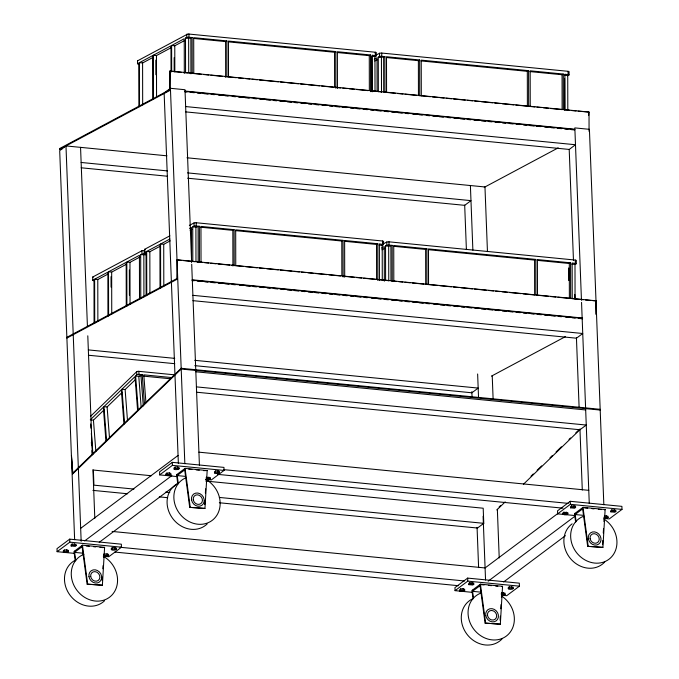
<?xml version="1.0" encoding="UTF-8"?>
<svg xmlns="http://www.w3.org/2000/svg" width="679" height="679" viewBox="0 0 679 679"><rect width="100%" height="100%" fill="white"/><g stroke="black" fill="none" stroke-linecap="round" stroke-linejoin="round"><path stroke-width="1.02" d="M102.19 580.333L102.376 577.175M102.868 568.764L103.055 565.607M103.547 557.196L103.734 554.039M75.742 560.548L74.486 551.161L74.529 552.366L82.015 546.756L81.972 545.56L87.124 584.152L102.385 585.222L104.6 547.35L82.465 545.186L73.986 551.535L75.242 560.922M204.71 504.599L204.956 500.389M205.389 493.022L205.635 488.821M206.068 481.453L206.314 477.252L210.397 477.643L210.439 478.839L209.446 479.586L206.942 479.764M178.178 482.718L177.058 474.375L177.109 475.572L184.595 469.97L184.544 468.773L189.704 507.357L204.965 508.427L207.18 470.564L185.044 468.4L176.565 474.748L177.822 484.135M500.084 620.351L500.33 616.142M500.762 608.783L501.009 604.573M501.441 597.214L501.688 593.005M473.552 598.471L472.431 590.127L472.482 591.324L479.968 585.722L479.917 584.526L485.078 623.11L500.33 624.188L502.553 586.317L480.418 584.152L471.939 590.501L473.051 598.844M602.596 544.609L602.842 540.408M603.275 533.04L603.521 528.839M603.954 521.472L604.2 517.262M576.123 521.684L575.011 513.341L575.054 514.538L582.54 508.936L582.497 507.731L587.658 546.323L602.91 547.393L605.133 509.53L582.998 507.357L574.51 513.714L575.631 522.058M371.863 90.893L371.795 56.298L374.952 56.612L376.217 55.933L376.319 52.529L375.462 52.249L187.871 33.958L137.65 60.779M571.837 264.139L574.994 264.454L576.378 263.639L572.151 262.977L572.219 298.616M90.468 416.397L136.623 371.769A1.494 0.569 -4.4 0 1 137.15 371.489L137.735 371.354A1.816 0.696 -4.4 0 1 138.822 371.328L174.613 374.833M106.595 440.985L103.955 406.636L121.337 389.822L123.977 424.18M124.605 423.577L121.957 389.228L135.002 376.624L137.642 410.973M138.244 410.184L135.622 376.022L136.861 374.825A1.494 0.569 -4.4 0 1 137.387 374.545L137.973 374.409A1.816 0.696 -4.4 0 1 139.059 374.375L142.217 374.681L144.525 404.701M105.975 441.588L103.335 407.23L90.29 419.834L93.447 420.148L104.32 409.641M103.955 406.636L107.112 406.942L122.228 392.326M121.957 389.228L125.114 389.534L135.257 379.731M139.246 376.03L140.086 375.86A1.63 0.62 -4.4 0 1 140.977 375.886L142.217 374.681M72.492 473.331L181.149 368.298L600.143 409.318L600.202 410.057L181.208 369.028L72.551 474.061L71.456 455.473L72.806 473.034M499.082 507.009L500.601 505.541M530.995 476.166L533.278 473.959M537.081 470.284L541.638 465.879M549.99 457.799L552.273 455.592M556.076 451.925L561.389 446.782M568.994 439.44L570.513 437.963M575.826 432.829L579.628 429.153M496.858 509.946L505.218 501.866M523.458 484.237L580.443 429.153M166.949 155.822L65.973 145.934L59.693 150.645L74.639 539.678M191.622 262.102L184.994 89.721L170.421 88.295L164.14 93.006L178.373 463.502M185.681 111.882L569.206 149.439L575.486 144.737L185.647 106.561M80.665 528.355L178.059 455.448M103.488 556.22L108.759 556.738L121.482 547.215L121.363 544.193L69.716 539.134L56.994 548.657L57.104 551.679L73.977 553.334M206.06 479.433L211.33 479.951L224.062 470.42L223.943 467.398L172.296 462.348L159.573 471.871L159.684 474.893L176.548 476.539M57.104 551.679L69.835 542.156L121.482 547.215M159.684 474.893L172.407 465.361L224.062 470.42M72.093 544.032L71.091 544.779L71.142 545.975L75.148 546.366L76.141 545.619L76.099 544.422L72.093 544.032L72.135 545.229L71.142 545.975M166.847 473.093L165.846 473.84L165.897 475.037L169.903 475.436L170.896 474.689L170.853 473.484L169.351 472.915L166.847 473.093L166.89 474.29L165.897 475.037M64.318 550.032L63.317 550.779L63.368 551.976L64.87 552.545L67.374 552.366L68.367 551.62L68.324 550.423L66.814 549.854L64.318 550.032L64.361 551.229L63.368 551.976M175.046 467.135L174.053 467.882L174.096 469.079L175.598 469.647L178.102 469.469L179.103 468.722L179.052 467.525L177.55 466.957L175.046 467.135L175.097 468.332L174.096 469.079M67.323 551.17L68.324 550.423M84.637 540.917L171.863 475.614M99.21 542.343L177.974 483.389M104.108 547.724L104.6 547.35M207.18 470.564L203.522 470.632M112.298 547.681L111.297 548.428L111.348 549.634L112.85 550.202L115.354 550.024L116.355 549.277L116.304 548.08L114.802 547.503L112.298 547.681L112.341 548.887L111.348 549.634M104.566 554.039L103.564 554.785L103.615 555.982L107.621 556.381L108.615 555.634L108.572 554.429L107.07 553.86L104.566 554.039L104.608 555.235L103.615 555.982M215.464 471.022L214.462 471.769L214.513 472.966L216.015 473.535L218.519 473.356L219.512 472.609L219.47 471.413L217.959 470.844L215.464 471.022L215.506 472.219L214.513 472.966M87.124 584.152L102.385 585.222M189.704 507.357L204.965 508.427M196.452 392.199L579.976 429.748L586.257 425.046L196.409 386.877M207.146 481.199L483.193 508.223L483.779 523.331L477.49 528.033L219.351 502.757M501.433 595.186L506.704 595.704L519.427 586.172L519.316 583.159L467.67 578.101L454.938 587.624L455.057 590.645L471.922 592.3M604.013 518.4L609.284 518.909L622.006 509.386L621.896 506.364L570.241 501.306L557.518 510.837L557.637 513.859L575.554 515.607M557.917 513.426L485.086 567.95L112.103 531.428M455.057 590.645L467.78 581.122L519.427 586.172M557.637 513.859L570.36 504.327L622.006 509.386M460.642 588.905L459.649 589.652L459.691 590.849L463.698 591.239L464.699 590.492L464.657 589.296L463.146 588.727L460.642 588.905L460.693 590.102L459.691 590.849M571.54 505.889L570.547 506.636L570.589 507.833L574.595 508.223L575.597 507.476L575.554 506.279L571.54 505.889L571.591 507.086L570.589 507.833M469.715 582.684L468.722 583.431L468.765 584.627L472.771 585.018L473.772 584.271L473.721 583.074L469.715 582.684L469.766 583.881L468.765 584.627M563.808 512.246L562.815 512.993L562.857 514.19L564.359 514.758L566.863 514.58L567.865 513.833L567.814 512.637L563.808 512.246L563.85 513.443L562.857 514.19M574.553 507.026L575.554 506.279M488.209 581.148L575.436 515.853M503.631 581.945L565.454 535.663M502.053 586.69L502.553 586.317M604.633 509.904L605.133 509.53M611.787 509.895L610.794 510.642L610.837 511.839L614.843 512.238L615.845 511.491L615.802 510.294L611.787 509.895L611.838 511.1L610.837 511.839M509.258 586.834L508.265 587.581L508.308 588.778L509.81 589.347L512.314 589.168L513.316 588.421L513.265 587.225L509.258 586.834L509.309 588.031L508.308 588.778M501.891 592.733L505.066 593.183L505.108 594.38L504.115 595.127L501.611 595.305M604.845 515.836L608.019 516.295L608.07 517.491L607.068 518.238L604.565 518.416M485.078 623.11L500.33 624.188M587.658 546.323L602.91 547.393M138.889 105.975L138.805 62.994L137.43 63.758L138.491 64.165M376.217 55.933L372.109 55.135L372.185 91.826M146.265 253.98L144.16 253.768L144.152 250.551L142.038 250.687L92.658 277.066L92.972 277.388M94.075 322.542L93.999 279.561L92.616 280.376L93.677 280.724M169.86 235.825L144.72 249.261L145.026 249.583M146.138 295.789L146.053 251.765L144.669 252.58L145.739 252.928M564.555 75.038L567.737 75.683L569.121 74.868L564.894 74.215L564.97 109.854M379.052 245.068L382.209 245.374L383.593 244.559L379.366 243.897L379.434 280.588M576.25 263.775L576.369 260.413L575.3 260.065L388.999 241.826L386.886 241.962L383.075 243.99M185.562 72.653L185.494 38.058L188.652 38.372L192.123 37.515L192.199 73.154M378.347 91.724L378.279 57.138L381.437 57.443L384.908 56.586L384.985 92.225M140.774 298.65L140.689 254.625L146.061 254.752M192.819 261.415L192.751 226.828L195.908 227.134L199.38 226.277L199.448 261.916M385.604 280.495L385.536 245.9L388.694 246.214L392.165 245.357L392.233 280.996M139.518 106.688L139.433 62.655L152.682 55.585L152.767 99.609M153.403 99.27L153.318 55.245L170.981 45.807L171.032 72.016M171.668 71.677L171.617 45.476L184.238 38.737L184.306 73.324M185.494 38.058L187.667 37.192L192.123 37.515M139.433 62.655L142.59 62.969L153.191 57.308M153.318 55.245L156.476 55.551L171.354 47.606M171.617 45.476L174.775 45.782L184.688 40.485M169.75 89.747L170.03 71.032L589.024 112.052L589.066 131.37M193.481 38.44L225.598 41.589L226.862 40.91L226.93 76.549M170.073 89.577L59.642 148.548L59.642 149.321L61.755 149.524M59.642 149.321L170.073 90.349L170.03 71.032M228.229 41.843L334.535 52.258L335.799 51.579L335.867 88.27M337.149 52.512L369.274 55.653L370.53 54.982L370.607 91.665M375.827 55.228L379.637 53.2L381.751 53.055L568.051 71.303L569.121 71.651L569.002 75.013M374.316 59.251L377.023 57.808L377.083 91.351M378.279 57.138L380.452 56.272L384.908 56.586M374.766 61.008L377.473 59.565M386.266 57.52L418.383 60.66L419.647 59.99L419.715 95.629M189.365 225.411L194.101 222.89L196.002 222.729L382.515 240.994L383.584 241.342L383.465 244.703M94.712 323.255L94.627 279.222L107.876 272.152L107.961 316.176M108.598 315.837L108.504 271.812L126.175 262.374L126.26 306.399M126.897 306.068L126.812 262.043L139.424 255.304L139.518 299.329M140.689 254.625L144.16 253.768M146.774 295.45L146.681 251.425L159.938 244.347L160.023 288.371M160.651 288.04L160.567 244.007L169.869 239.042M189.687 228.458L191.486 227.499L191.554 262.094M192.751 226.828L194.915 225.954L199.38 226.277M94.627 279.222L97.784 279.536L108.385 273.875M108.504 271.812L111.67 272.118L126.549 264.173M126.812 262.043L129.969 262.349L139.882 257.052M146.681 251.425L149.838 251.731L160.448 246.07M160.567 244.007L163.724 244.321L170.234 240.841M190.137 230.215L191.936 229.256M421.014 60.923L527.32 71.329L528.585 70.658L528.652 106.297M177.007 278.509L177.287 259.794L596.281 300.822L596.306 314.216M200.729 227.21L232.846 230.351L234.111 229.68L234.179 265.319M177.321 278.339L66.89 337.31L66.898 338.083L177.321 279.111L177.287 259.794M529.934 71.584L562.059 74.732L563.315 74.053L563.392 109.692M235.486 230.614L341.792 241.02L343.048 240.349L343.124 277.032M578.16 111.195L589.024 112.052M344.406 241.274L376.522 244.423L377.787 243.744L377.855 280.435M484.254 187.345L558.18 147.869M381.564 248.022L384.272 246.579L384.339 281.165M385.536 245.9L387.709 245.034L392.165 245.357M382.022 249.77L384.73 248.327M393.514 246.282L425.64 249.431L426.896 248.752L426.964 284.391M428.271 249.685L534.577 260.091L535.833 259.42L535.909 295.059M537.191 260.354L569.308 263.494L570.572 262.824L570.64 298.463M592.792 300.678L596.281 300.822M491.503 376.115L565.429 336.631M175.097 468.332L179.103 468.722M166.89 474.29L170.896 474.689M215.506 472.219L219.512 472.609M206.433 478.449L210.439 478.839M571.591 507.086L575.597 507.476M72.135 545.229L76.141 545.619M563.85 513.443L567.865 513.833M611.838 511.1L615.845 511.491M64.361 551.229L68.367 551.62M112.341 548.887L116.355 549.277M604.064 517.101L608.07 517.491M104.608 555.235L108.615 555.634M469.766 583.881L473.772 584.271M460.693 590.102L464.699 590.492M509.309 588.031L513.316 588.421M501.102 593.989L505.108 594.38M226.862 40.91L193.702 37.668L193.778 73.307M335.799 51.579L228.441 41.071L228.509 76.71M370.53 54.982L337.378 51.731L337.446 88.423M419.647 59.99L386.495 56.739L386.563 92.378M528.585 70.658L421.226 60.142L421.294 95.781M563.315 74.053L530.163 70.811L530.231 106.45M169.716 71.202L181.327 72.339M183.44 72.543L187.659 72.959M189.772 73.162L201.383 74.3M203.488 74.503L208.767 75.021M210.88 75.233L222.491 76.371M224.596 76.574L236.207 77.712M238.321 77.915L243.591 78.433M245.705 78.637L249.931 79.053M252.036 79.256L257.316 79.774M259.429 79.986L278.424 81.845M280.537 82.049L284.756 82.465M286.869 82.668L298.48 83.806M300.585 84.009L305.864 84.527M307.977 84.739L319.58 85.877M321.693 86.08L333.304 87.218M335.418 87.421L340.688 87.939M342.802 88.143L347.028 88.559M349.133 88.771L354.413 89.28M356.526 89.492L368.128 90.63M370.242 90.833L375.521 91.351M377.634 91.555L381.853 91.971M383.966 92.174L395.568 93.312M397.682 93.524L402.961 94.033M405.074 94.245L416.677 95.383M418.79 95.586L430.401 96.724M432.515 96.927L437.785 97.445M439.899 97.657L444.117 98.065M446.23 98.277L451.51 98.794M453.623 98.998L465.225 100.136M467.339 100.339L472.618 100.857M474.731 101.061L478.95 101.477M481.063 101.68L492.665 102.818M494.779 103.03L500.058 103.547M502.171 103.751L513.774 104.889M515.887 105.092L527.498 106.23M529.612 106.442L534.882 106.951M536.996 107.163L541.214 107.571M543.327 107.783L548.607 108.3M550.72 108.504L562.322 109.642M564.436 109.845L569.715 110.363M571.82 110.575L576.047 110.983M184.841 91.02L574.29 129.154M185.061 91.461L574.909 129.63M184.849 91.792L186.954 92.005M190.12 92.31L194.347 92.726M197.513 93.031L200.678 93.346M203.844 93.651L208.063 94.067M211.228 94.381L214.394 94.687M218.621 95.102L221.787 95.408M224.953 95.722L228.119 96.036M232.337 96.443L235.503 96.758M238.668 97.063L242.895 97.479M245 97.683L249.227 98.099M253.445 98.514L256.611 98.82M259.777 99.134L262.943 99.44M266.109 99.754L270.335 100.169M273.501 100.475L276.667 100.789M279.833 101.095L284.051 101.51M287.217 101.816L291.444 102.232M294.61 102.546L297.775 102.852M300.941 103.166L305.16 103.573M308.325 103.887L311.491 104.193M315.718 104.608L318.884 104.922M322.05 105.228L325.216 105.542M329.434 105.949L332.6 106.264M335.766 106.569L339.992 106.985M342.097 107.189L346.324 107.605M350.542 108.02L353.708 108.326M356.874 108.64L360.04 108.946M363.206 109.26L367.432 109.675M370.598 109.981L373.764 110.295M376.93 110.601L381.148 111.017M384.314 111.322L388.541 111.738M391.707 112.052L394.872 112.358M398.038 112.672L402.257 113.079M405.422 113.393L408.588 113.699M412.815 114.114L415.981 114.428M419.147 114.734L422.313 115.048M426.531 115.455L429.697 115.77M432.863 116.084L437.089 116.491M439.194 116.703L443.421 117.111M447.639 117.526L450.805 117.832M453.971 118.146L457.137 118.46M460.303 118.766L464.529 119.181M467.695 119.487L470.861 119.801M474.027 120.107L478.245 120.522M481.411 120.837L485.638 121.244M488.804 121.558L491.969 121.864M495.135 122.178L499.354 122.593M502.519 122.899L505.685 123.213M509.912 123.62L513.078 123.934M516.244 124.24L519.41 124.554M523.628 124.97L526.794 125.275M529.959 125.59L534.186 125.997M536.291 126.209L540.518 126.617M544.736 127.032L547.902 127.346M551.068 127.652L554.234 127.966M557.4 128.272L561.626 128.687M564.792 128.993L567.958 129.307M571.124 129.613L574.29 129.927M186.971 157.783L484.967 186.963L487.454 251.629M81.132 162.468L167.526 170.921M187.548 172.882L470.98 200.636L464.691 205.338L187.591 178.204M81.166 167.789L167.569 176.251M234.111 229.68L200.959 226.43L201.026 262.069M343.048 240.349L235.689 229.833L235.757 265.472M377.787 243.744L344.626 240.502L344.703 277.185M426.896 248.752L393.744 245.509L393.812 281.148M535.833 259.42L428.474 248.913L428.542 284.552M570.572 262.824L537.412 259.573L537.488 295.212M176.973 259.964L181.191 260.38M183.305 260.583L194.907 261.721M197.02 261.933L202.3 262.442M204.413 262.654L208.631 263.062M210.745 263.274L216.015 263.791M218.129 263.995L229.74 265.133M231.853 265.336L243.455 266.474M245.569 266.686L257.18 267.823M259.293 268.027L264.564 268.544M266.677 268.748L278.288 269.886M280.402 270.089L292.004 271.227M294.117 271.439L299.397 271.956M301.51 272.16L305.728 272.576M307.842 272.78L313.112 273.298M315.226 273.501L326.837 274.639M328.95 274.842L340.552 275.98M342.666 276.192L354.277 277.329M356.39 277.533L361.661 278.05M363.774 278.254L375.385 279.392M377.499 279.604L389.101 280.733M391.214 280.945L396.494 281.462M398.598 281.666L402.825 282.082M404.939 282.286L410.209 282.803M412.323 283.007L423.934 284.145M426.047 284.357L437.649 285.486M439.763 285.698L451.374 286.835M453.487 287.039L458.758 287.557M460.871 287.76L472.482 288.898M474.587 289.11L486.198 290.247M488.311 290.451L493.591 290.968M495.695 291.172L499.922 291.588M502.036 291.792L507.306 292.309M509.42 292.513L521.031 293.651M523.136 293.863L534.746 295M536.86 295.204L548.471 296.341M550.576 296.545L555.855 297.062M557.968 297.266L569.579 298.404M571.684 298.616L583.295 299.753M585.408 299.957L590.688 300.474M192.098 279.79L582.59 318.027M192.318 280.232L582.158 318.4M192.098 280.563L194.211 280.767M197.377 281.081L201.595 281.488M204.761 281.802L207.927 282.108M211.093 282.422L215.319 282.837M218.485 283.143L221.651 283.457M224.817 283.763L229.035 284.178M232.201 284.484L235.367 284.798M239.594 285.214L242.759 285.519M245.925 285.834L250.144 286.241M253.309 286.555L256.475 286.861M259.641 287.175L263.868 287.59M267.034 287.896L270.2 288.21M274.418 288.617L277.584 288.931M280.75 289.237L283.915 289.551M287.081 289.865L291.308 290.272M294.474 290.587L298.692 290.994M301.858 291.308L305.024 291.622M308.19 291.928L312.416 292.343M315.582 292.649L318.748 292.963M321.914 293.269L326.132 293.684M329.298 293.999L332.464 294.304M336.691 294.72L339.856 295.026M343.022 295.34L347.241 295.755M350.406 296.061L353.572 296.375M356.738 296.681L360.965 297.096M364.131 297.402L367.297 297.716M371.515 298.132L374.681 298.437M377.847 298.752L381.012 299.057M384.178 299.371L388.405 299.779M391.571 300.093L395.789 300.508M398.955 300.814L402.121 301.128M405.287 301.434L409.513 301.849M412.679 302.155L415.845 302.469M419.011 302.775L423.229 303.19M426.395 303.505L429.561 303.81M433.788 304.226L436.953 304.531M440.119 304.846L444.338 305.261M447.503 305.567L450.669 305.881M453.835 306.187L458.062 306.602M461.228 306.908L464.394 307.222M468.612 307.638L471.778 307.943M474.944 308.258L478.109 308.563M481.275 308.877L485.502 309.284M488.668 309.599L492.886 310.014M494.999 310.218L499.218 310.634M502.384 310.94L506.61 311.355M509.776 311.669L512.942 311.975M516.108 312.289L520.326 312.696M523.492 313.011L526.658 313.316M530.885 313.732L534.05 314.046M537.216 314.352L541.435 314.767M544.6 315.073L547.766 315.387M550.932 315.693L555.159 316.108M558.325 316.422L561.491 316.728M565.709 317.144L568.875 317.449M572.041 317.764L575.206 318.069M578.372 318.383L582.599 318.799M192.895 295.331L582.743 333.499L576.454 338.201L192.929 300.653M88.329 349.906L174.732 358.368M194.746 360.328L478.177 388.082L471.897 392.785L194.788 365.65M88.372 355.236L174.766 363.689M195.832 371.778L585.68 409.946M171.77 377.575L143.795 374.842L145.951 402.791M143.592 376.141L170.531 378.78M135.622 376.022L138.779 376.327A1.316 0.501 -4.4 0 1 139.246 376.03M198.922 452.172L588.769 490.34M223.731 469.639L568.272 503.377M188.762 469.181L191.928 469.495M196.146 469.902L199.303 470.216M584.602 507.943L587.768 508.248M591.986 508.664L594.091 508.868M598.309 509.284L601.467 509.589M217.45 474.349L563.044 508.181M177.109 475.572L185.537 476.395M575.054 514.538L583.49 515.361M151.298 475.733L93.354 470.055L93.931 485.154L133.967 489.075M165.574 492.173L169.792 492.589M219.309 497.435L483.779 523.331M92.913 490.374L127.686 493.777M159.293 496.875L167.721 497.699M120.056 547.257L464.597 580.986M86.182 545.975L89.348 546.281M93.566 546.697L95.671 546.901M99.889 547.316L103.047 547.622M480.97 584.627L484.135 584.942M488.354 585.349L491.511 585.663M495.729 586.07L497.834 586.283M114.827 552.061L458.308 585.697M74.529 552.366L82.965 553.19M472.482 591.324L480.91 592.156M582.998 507.357L588.15 545.95M480.418 584.152L485.578 622.736M185.044 468.4L190.205 506.984M82.465 545.186L87.625 583.779M181.149 368.298L181.208 369.028M140.977 375.886L143.286 405.906M138.83 371.328L139.059 374.375M138.779 376.327L141.164 407.383M136.623 371.769L136.861 374.825M125.114 389.534L127.516 420.768M107.112 406.942L109.514 438.176M93.447 420.148L95.849 451.374M90.613 424.002L90.935 428.169M91.334 433.372L92.938 454.192M91.351 442.301L91.597 445.424M91.996 450.627L92.234 453.75M614.291 509.717L614.342 510.922M606.517 515.717L606.559 516.923M603.835 504.752L589.414 129.324L574.841 127.898L581.462 300.279M581.547 302.393L589.27 503.428M569.206 149.524L573.475 260.566M574.774 294.406L574.935 298.633M576.437 337.76L579.119 407.561M579.976 429.773L582.293 490.051M574.044 505.711L574.095 506.907M570.241 501.306L570.36 504.327M566.821 513.383L566.863 514.58M566.311 512.068L566.354 513.265M511.762 586.656L511.805 587.853M503.563 592.614L503.606 593.811M492.216 375.648L493.115 398.972M497.351 509.216L499.226 557.977M470.394 185.537L472.881 250.195M477.634 373.985L478.542 397.546M483.1 516.269L485.553 580.036M464.682 205.083L466.397 249.6M471.854 391.647L472.058 396.952M477.065 527.337L478.61 567.619M472.219 582.506L472.261 583.702M467.67 578.101L467.78 581.122M463.146 588.727L463.197 589.924M217.959 470.844L218.01 472.041M208.894 477.074L208.937 478.271M191.699 264.216L199.422 465.259M170.421 88.295L184.841 463.723M177.55 466.957L177.601 468.154M172.296 462.348L172.407 465.361M169.351 472.915L169.394 474.112M114.802 547.503L114.844 548.708M107.07 553.86L107.112 555.066M80.555 147.36L87.43 326.514M87.795 335.816L92.361 454.777M92.93 469.622L94.805 518.383M65.973 145.934L81.166 541.333M74.597 543.854L74.639 545.05M69.716 539.134L69.835 542.156M66.814 549.854L66.865 551.051M595.958 300.992L595.992 314.385M588.71 112.222L588.718 115.311M575.3 260.065L575.308 263.282M574.994 264.454L575.062 299.04M569.308 263.494L569.375 298.089M568.688 267.959L568.713 280.563M568.051 71.303L568.051 74.52M567.737 75.683L567.805 110.278M564.589 78.518L564.648 109.964M562.059 74.732L562.127 109.319M534.577 260.091L534.645 294.686M527.32 71.329L527.388 105.924M425.64 249.431L425.708 284.017M418.383 60.66L418.451 95.255M390.9 246.027L390.968 280.622M388.999 241.826L389.008 245.043M388.694 246.214L388.761 280.8M386.792 242.004L386.792 245.229M383.652 57.265L383.72 91.852M382.515 240.994L382.523 244.211M382.209 245.374L382.277 279.969M381.751 53.055L381.751 56.281M381.437 57.443L381.505 92.038M379.536 53.242L379.544 56.459M376.522 244.423L376.59 279.01M375.266 52.224L375.266 55.44M374.952 56.612L375.02 91.198M369.274 55.653L369.342 90.248M341.792 241.02L341.86 275.615M334.535 52.258L334.603 86.844M232.846 230.351L232.922 265.99M225.598 41.589L225.666 77.228M198.115 226.956L198.183 262.595M196.214 222.746L196.223 225.971M195.908 227.134L195.976 261.729M194.007 222.933L194.007 226.149M190.867 38.185L190.935 73.824M188.966 33.984L188.966 37.201M188.652 38.372L188.72 72.959M186.75 34.162L186.759 37.387M174.775 45.782L174.826 71.991M174.163 57.647L174.189 71.278M163.724 244.321L163.809 286.249M156.476 55.551L156.552 97.487M155.847 60.083L155.881 74.758M149.838 251.731L149.923 293.659M144.788 249.218L144.788 252.435M143.846 254.939L143.931 296.867M142.59 62.969L142.675 104.897M141.945 250.729L141.953 253.954M137.531 60.448L137.54 63.673M129.969 262.349L130.045 304.277M129.35 270.021L129.4 295.178M111.67 272.118L111.746 314.046M111.042 276.65L111.067 287.132M97.784 279.536L97.869 321.464M92.726 277.015L92.734 280.24M103.293 556.254A25.208 21.915 53.2 0 1 113.13 593.701A25.208 21.915 53.2 0 1 76.803 590.119A25.208 21.915 53.2 0 1 83.873 554.344M104.574 600.745A25.208 21.915 53.2 0 1 69.776 594.855A25.208 21.915 53.2 0 1 75.327 560.209M207.171 523.942A25.208 21.915 53.2 0 1 172.704 518.501A25.208 21.915 53.2 0 1 177.083 483.855M205.89 479.45A25.208 21.915 53.2 0 1 215.735 516.889A25.208 21.915 53.2 0 1 179.4 513.307A25.208 21.915 53.2 0 1 186.479 477.541M501.509 595.975A25.208 21.915 53.2 0 1 509.123 633.515A25.208 21.915 53.2 0 1 472.924 628.016A25.208 21.915 53.2 0 1 481.419 592.92M502.163 638.795A25.208 21.915 53.2 0 1 466.685 633.863A25.208 21.915 53.2 0 1 472.856 598.708M604.115 519.172A25.208 21.915 53.2 0 1 611.728 556.704A25.208 21.915 53.2 0 1 575.52 551.212A25.208 21.915 53.2 0 1 584.025 516.116M604.76 561.983A25.208 21.915 53.2 0 1 570.649 558.783A25.208 21.915 53.2 0 1 572.142 523.832M88.966 576.632A6.951 6.043 53.2 0 0 99.338 582.056A6.951 6.043 53.2 0 0 97.496 570.555A6.951 6.043 53.2 0 0 88.966 576.632M90.714 576.573A5.025 4.363 53.2 0 0 98.209 580.486A5.025 4.363 53.2 0 0 96.876 572.185A5.025 4.363 53.2 0 0 90.714 576.573M191.546 499.846A6.951 6.043 53.2 0 0 201.909 505.269A6.951 6.043 53.2 0 0 200.076 493.769A6.951 6.043 53.2 0 0 191.546 499.846M193.294 499.786A5.025 4.363 53.2 0 0 200.78 503.699A5.025 4.363 53.2 0 0 199.456 495.39A5.025 4.363 53.2 0 0 193.294 499.786M485.774 615.539A6.951 6.043 53.2 0 0 496.171 620.878A6.951 6.043 53.2 0 0 494.253 609.386A6.951 6.043 53.2 0 0 485.774 615.539M487.522 615.463A5.025 4.363 53.2 0 0 495.033 619.324A5.025 4.363 53.2 0 0 493.641 611.015A5.025 4.363 53.2 0 0 487.522 615.463M588.354 538.744A6.951 6.043 53.2 0 0 598.751 544.091A6.951 6.043 53.2 0 0 596.833 532.599A6.951 6.043 53.2 0 0 588.354 538.744M590.102 538.668A5.025 4.363 53.2 0 0 597.613 542.529A5.025 4.363 53.2 0 0 596.221 534.229A5.025 4.363 53.2 0 0 590.102 538.668"/></g></svg>
